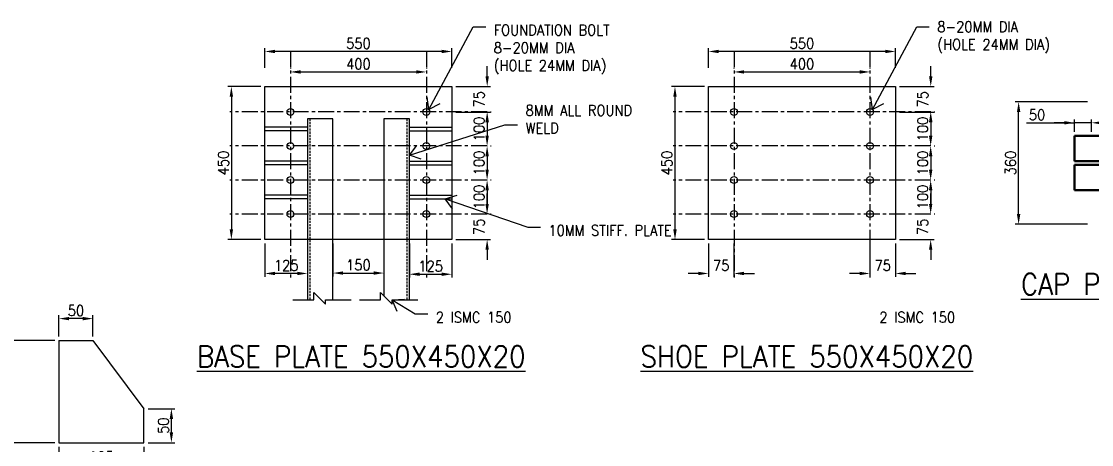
# Model space of a CAD drawing. Header units: millimetres. Extents: x 0 to 1124626, y -157535 to 82123.
# Drawn here: x 202714 to 215309, y 41223 to 46199 of the extents above; entities that cross this region are included whole.
import ezdxf

# ---------------------------------------------------------------- set-up
doc = ezdxf.new("R2010")
doc.units = ezdxf.units.MM
doc.header["$MEASUREMENT"] = 0
doc.linetypes.add('CENTER', pattern=[2, 1.25, -0.25, 0.25, -0.25])
doc.linetypes.add('HIDDEN', pattern=[0.375, 0.25, -0.125])
for name, color, linetype, lineweight in [('CN', 253, 'Continuous', 15), ('Dim', 6, 'Continuous', 13), ('PEDESTAL', 232, 'Continuous', 15), ('rSHEET', 2, 'Continuous', 30), ('Text', 7, 'Continuous', 15), ('TITLE TEXT', 50, 'Continuous', 18)]:
    doc.layers.add(name, color=color, linetype=linetype, lineweight=lineweight)
doc.styles.add('style1', font='romans.shx', dxfattribs={"width": 0.9, "height": 300})
doc.dimstyles.new('4.0 DIM-1', dxfattribs={"dimscale": 40, "dimtxt": 125, "dimasz": 3, "dimexe": 1, "dimexo": 1.2, "dimgap": 0.8, "dimtad": 1, "dimdec": 0, "dimlfac": 0.25, "dimzin": 1, "dimdsep": 46, "dimtxsty": 'style1', "dimcen": 2, "dimclrd": 8, "dimclre": 8, "dimclrt": 7, "dimadec": 0, "dimazin": 0, "dimtfac": 1, "dimtdec": 0, "dimtofl": 0, "dimtmove": 1, "dimatfit": 3, "dimfxl": 1, "dimtolj": 1, "dimtzin": 0, "dimlwd": 9, "dimlwe": 9, "dimarcsym": 1})
doc.dimstyles.new('8.0 DIM-1', dxfattribs={"dimscale": 40, "dimtxt": 125, "dimasz": 3, "dimexe": 1, "dimexo": 1.2, "dimgap": 0.8, "dimtad": 1, "dimdec": 0, "dimlfac": 0.125, "dimzin": 1, "dimdsep": 46, "dimtxsty": 'style1', "dimcen": 2, "dimclrd": 8, "dimclre": 8, "dimclrt": 7, "dimadec": 0, "dimazin": 0, "dimtfac": 1, "dimtdec": 0, "dimtofl": 0, "dimtmove": 1, "dimatfit": 3, "dimfxl": 1, "dimtolj": 1, "dimtzin": 0, "dimlwd": 9, "dimlwe": 9, "dimarcsym": 1})
doc.dimstyles.new('Copy of DIM-1', dxfattribs={"dimscale": 40, "dimtxt": 125, "dimasz": 3, "dimexe": 1, "dimexo": 1.2, "dimgap": 0.8, "dimtad": 1, "dimdec": 0, "dimzin": 1, "dimdsep": 46, "dimtxsty": 'style1', "dimcen": 2, "dimclrd": 8, "dimclre": 8, "dimclrt": 7, "dimadec": 0, "dimazin": 0, "dimtfac": 1, "dimtdec": 0, "dimtofl": 0, "dimtmove": 1, "dimatfit": 3, "dimfxl": 1, "dimtolj": 1, "dimtzin": 0, "dimlwd": 9, "dimlwe": 9, "dimarcsym": 1})

# ---------------------------------------------------------------- blocks, each defined once
blk = doc.blocks.new('*D208')
at = {"layer": 'DEFPOINTS', "color": 0, "ltscale": 20, "transparency": 16777216}
for p in [(205580, 45846), (205580, 45605), (207780, 45605)]:
    blk.add_point(p, dxfattribs=at)
at = {"layer": 'Dim', "color": 8, "lineweight": 9, "ltscale": 20, "transparency": 16777216}
for p, q in [((205580, 45653), (205580, 45886)), ((207660, 45846), (205700, 45846)), ((207780, 45653), (207780, 45886))]:
    blk.add_line(p, q, dxfattribs=at)
at = {"layer": 'Dim', "color": 8, "ltscale": 20, "transparency": 16777216}
for points in [[(205700, 45866), (205700, 45826), (205580, 45846)], [(207660, 45866), (207660, 45826), (207780, 45846)]]:
    blk.add_solid(points, dxfattribs=at)
at = {"layer": 'Dim', "color": 7, "ltscale": 20, "transparency": 16777216, "insert": (206680, 45940), "char_height": 125, "attachment_point": 5, "style": 'style1'}
blk.add_mtext('\\A1;550', dxfattribs=at)
blk = doc.blocks.new('*D209')
at = {"layer": 'DEFPOINTS', "color": 0, "ltscale": 20, "transparency": 16777216}
for p in [(205580, 45434), (205185, 43634), (205580, 43634)]:
    blk.add_point(p, dxfattribs=at)
at = {"layer": 'Dim', "color": 8, "lineweight": 9, "ltscale": 20, "transparency": 16777216}
for p, q in [((205532, 45434), (205145, 45434)), ((205185, 45314), (205185, 43754)), ((205532, 43634), (205145, 43634))]:
    blk.add_line(p, q, dxfattribs=at)
at = {"layer": 'Dim', "color": 8, "ltscale": 20, "transparency": 16777216}
for points in [[(205165, 45314), (205205, 45314), (205185, 45434)], [(205165, 43754), (205205, 43754), (205185, 43634)]]:
    blk.add_solid(points, dxfattribs=at)
at = {"layer": 'Dim', "color": 7, "ltscale": 20, "transparency": 16777216, "insert": (205091, 44534), "char_height": 125, "attachment_point": 5, "rotation": 90, "style": 'style1'}
blk.add_mtext('\\A1;450', dxfattribs=at)
blk = doc.blocks.new('*D210')
at = {"layer": 'DEFPOINTS', "color": 0, "ltscale": 20, "transparency": 16777216}
for p in [(208195, 45134), (208195, 44734), (208195, 44734)]:
    blk.add_point(p, dxfattribs=at)
at = {"layer": 'Dim', "color": 8, "lineweight": 9, "ltscale": 20, "transparency": 16777216}
for p, q in [((208243, 45134), (208235, 45134)), ((208195, 45014), (208195, 44854)), ((208243, 44734), (208235, 44734))]:
    blk.add_line(p, q, dxfattribs=at)
at = {"layer": 'Dim', "color": 8, "ltscale": 20, "transparency": 16777216}
for points in [[(208175, 45014), (208215, 45014), (208195, 45134)], [(208175, 44854), (208215, 44854), (208195, 44734)]]:
    blk.add_solid(points, dxfattribs=at)
at = {"layer": 'Dim', "color": 7, "ltscale": 20, "transparency": 16777216, "insert": (208100, 44934), "char_height": 125, "attachment_point": 5, "rotation": 90, "style": 'style1'}
blk.add_mtext('\\A1;100', dxfattribs=at)
blk = doc.blocks.new('*D211')
at = {"layer": 'DEFPOINTS', "color": 0, "ltscale": 20, "transparency": 16777216}
for p in [(208195, 44734), (208195, 44334), (208195, 44334)]:
    blk.add_point(p, dxfattribs=at)
at = {"layer": 'Dim', "color": 8, "lineweight": 9, "ltscale": 20, "transparency": 16777216}
for p, q in [((208243, 44734), (208235, 44734)), ((208195, 44614), (208195, 44454)), ((208243, 44334), (208235, 44334))]:
    blk.add_line(p, q, dxfattribs=at)
at = {"layer": 'Dim', "color": 8, "ltscale": 20, "transparency": 16777216}
for points in [[(208175, 44614), (208215, 44614), (208195, 44734)], [(208175, 44454), (208215, 44454), (208195, 44334)]]:
    blk.add_solid(points, dxfattribs=at)
at = {"layer": 'Dim', "color": 7, "ltscale": 20, "transparency": 16777216, "insert": (208100, 44534), "char_height": 125, "attachment_point": 5, "rotation": 90, "style": 'style1'}
blk.add_mtext('\\A1;100', dxfattribs=at)
blk = doc.blocks.new('*D212')
at = {"layer": 'DEFPOINTS', "color": 0, "ltscale": 20, "transparency": 16777216}
for p in [(208195, 44334), (208195, 43934), (208195, 43934)]:
    blk.add_point(p, dxfattribs=at)
at = {"layer": 'Dim', "color": 8, "lineweight": 9, "ltscale": 20, "transparency": 16777216}
for p, q in [((208243, 44334), (208235, 44334)), ((208195, 44214), (208195, 44054)), ((208243, 43934), (208235, 43934))]:
    blk.add_line(p, q, dxfattribs=at)
at = {"layer": 'Dim', "color": 8, "ltscale": 20, "transparency": 16777216}
for points in [[(208175, 44214), (208215, 44214), (208195, 44334)], [(208175, 44054), (208215, 44054), (208195, 43934)]]:
    blk.add_solid(points, dxfattribs=at)
at = {"layer": 'Dim', "color": 7, "ltscale": 20, "transparency": 16777216, "insert": (208100, 44134), "char_height": 125, "attachment_point": 5, "rotation": 90, "style": 'style1'}
blk.add_mtext('\\A1;100', dxfattribs=at)
blk = doc.blocks.new('*D213')
at = {"layer": 'DEFPOINTS', "color": 0, "ltscale": 20, "transparency": 16777216}
for p in [(208195, 43934), (207780, 43634), (208195, 43634)]:
    blk.add_point(p, dxfattribs=at)
at = {"layer": 'Dim', "color": 8, "lineweight": 9, "ltscale": 20, "transparency": 16777216}
for p, q in [((208195, 44054), (208195, 44174)), ((208243, 43934), (208235, 43934)), ((207828, 43634), (208235, 43634)), ((208195, 43514), (208195, 43394))]:
    blk.add_line(p, q, dxfattribs=at)
at = {"layer": 'Dim', "color": 8, "ltscale": 20, "transparency": 16777216}
for points in [[(208175, 44054), (208215, 44054), (208195, 43934)], [(208175, 43514), (208215, 43514), (208195, 43634)]]:
    blk.add_solid(points, dxfattribs=at)
at = {"layer": 'Dim', "color": 7, "ltscale": 20, "transparency": 16777216, "insert": (208100, 43784), "char_height": 125, "attachment_point": 5, "rotation": 90, "style": 'style1'}
blk.add_mtext('\\A1;75', dxfattribs=at)
blk = doc.blocks.new('*D214')
at = {"layer": 'DEFPOINTS', "color": 0, "ltscale": 20, "transparency": 16777216}
for p in [(207780, 45434), (208196, 45434), (207780, 45134)]:
    blk.add_point(p, dxfattribs=at)
at = {"layer": 'Dim', "color": 8, "lineweight": 9, "ltscale": 20, "transparency": 16777216}
for p, q in [((208196, 45554), (208196, 45674)), ((207828, 45434), (208236, 45434)), ((207828, 45134), (208236, 45134)), ((208196, 45014), (208196, 44894))]:
    blk.add_line(p, q, dxfattribs=at)
at = {"layer": 'Dim', "color": 8, "ltscale": 20, "transparency": 16777216}
for points in [[(208176, 45554), (208216, 45554), (208196, 45434)], [(208176, 45014), (208216, 45014), (208196, 45134)]]:
    blk.add_solid(points, dxfattribs=at)
at = {"layer": 'Dim', "color": 7, "ltscale": 20, "transparency": 16777216, "insert": (208101, 45284), "char_height": 125, "attachment_point": 5, "rotation": 90, "style": 'style1'}
blk.add_mtext('\\A1;75', dxfattribs=at)
blk = doc.blocks.new('*D215')
at = {"layer": 'DEFPOINTS', "color": 0, "ltscale": 20, "transparency": 16777216}
for p in [(205580, 43634), (206080, 43634), (205580, 43235)]:
    blk.add_point(p, dxfattribs=at)
at = {"layer": 'Dim', "color": 8, "lineweight": 9, "ltscale": 20, "transparency": 16777216}
for p, q in [((205580, 43586), (205580, 43195)), ((206080, 43586), (206080, 43195)), ((205960, 43235), (205700, 43235))]:
    blk.add_line(p, q, dxfattribs=at)
at = {"layer": 'Dim', "color": 8, "ltscale": 20, "transparency": 16777216}
for points in [[(205700, 43255), (205700, 43215), (205580, 43235)], [(205960, 43255), (205960, 43215), (206080, 43235)]]:
    blk.add_solid(points, dxfattribs=at)
at = {"layer": 'Dim', "color": 7, "ltscale": 20, "transparency": 16777216, "insert": (205830, 43330), "char_height": 125, "attachment_point": 5, "style": 'style1'}
blk.add_mtext('\\A1;125', dxfattribs=at)
blk = doc.blocks.new('*D216')
at = {"layer": 'DEFPOINTS', "color": 0, "ltscale": 20, "transparency": 16777216}
for p in [(206380, 43634), (206980, 43634), (206980, 43240)]:
    blk.add_point(p, dxfattribs=at)
at = {"layer": 'Dim', "color": 8, "lineweight": 9, "ltscale": 20, "transparency": 16777216}
for p, q in [((206380, 43586), (206380, 43200)), ((206980, 43586), (206980, 43200)), ((206500, 43240), (206860, 43240))]:
    blk.add_line(p, q, dxfattribs=at)
at = {"layer": 'Dim', "color": 8, "ltscale": 20, "transparency": 16777216}
for points in [[(206500, 43260), (206500, 43220), (206380, 43240)], [(206860, 43260), (206860, 43220), (206980, 43240)]]:
    blk.add_solid(points, dxfattribs=at)
at = {"layer": 'Dim', "color": 7, "ltscale": 20, "transparency": 16777216, "insert": (206680, 43335), "char_height": 125, "attachment_point": 5, "style": 'style1'}
blk.add_mtext('\\A1;150', dxfattribs=at)
blk = doc.blocks.new('*D217')
at = {"layer": 'DEFPOINTS', "color": 0, "ltscale": 20, "transparency": 16777216}
for p in [(207280, 43634), (207780, 43634), (207780, 43226)]:
    blk.add_point(p, dxfattribs=at)
at = {"layer": 'Dim', "color": 8, "lineweight": 9, "ltscale": 20, "transparency": 16777216}
for p, q in [((207280, 43586), (207280, 43186)), ((207780, 43586), (207780, 43186)), ((207400, 43226), (207660, 43226))]:
    blk.add_line(p, q, dxfattribs=at)
at = {"layer": 'Dim', "color": 8, "ltscale": 20, "transparency": 16777216}
for points in [[(207400, 43246), (207400, 43206), (207280, 43226)], [(207660, 43246), (207660, 43206), (207780, 43226)]]:
    blk.add_solid(points, dxfattribs=at)
at = {"layer": 'Dim', "color": 7, "ltscale": 20, "transparency": 16777216, "insert": (207530, 43320), "char_height": 125, "attachment_point": 5, "style": 'style1'}
blk.add_mtext('\\A1;125', dxfattribs=at)
blk = doc.blocks.new('*D218')
at = {"layer": 'DEFPOINTS', "color": 0, "ltscale": 20, "transparency": 16777216}
for p in [(205880, 45605), (207480, 45605), (207480, 45605)]:
    blk.add_point(p, dxfattribs=at)
at = {"layer": 'Dim', "color": 8, "lineweight": 9, "ltscale": 20, "transparency": 16777216}
for p, q in [((205880, 45653), (205880, 45645)), ((206000, 45605), (207360, 45605)), ((207480, 45653), (207480, 45645))]:
    blk.add_line(p, q, dxfattribs=at)
at = {"layer": 'Dim', "color": 8, "ltscale": 20, "transparency": 16777216}
for points in [[(206000, 45625), (206000, 45585), (205880, 45605)], [(207360, 45625), (207360, 45585), (207480, 45605)]]:
    blk.add_solid(points, dxfattribs=at)
at = {"layer": 'Dim', "color": 7, "ltscale": 20, "transparency": 16777216, "insert": (206680, 45699), "char_height": 125, "attachment_point": 5, "style": 'style1'}
blk.add_mtext('\\A1;400', dxfattribs=at)
blk = doc.blocks.new('*D219')
at = {"layer": 'DEFPOINTS', "color": 0, "ltscale": 20, "transparency": 16777216}
for p in [(202544, 42445), (203156, 42445), (203156, 41245)]:
    blk.add_point(p, dxfattribs=at)
at = {"layer": 'Dim', "color": 8, "lineweight": 9, "ltscale": 20, "transparency": 16777216}
for p, q in [((203108, 42445), (202504, 42445)), ((202544, 41365), (202544, 42325)), ((203108, 41245), (202504, 41245))]:
    blk.add_line(p, q, dxfattribs=at)
at = {"layer": 'Dim', "color": 8, "ltscale": 20, "transparency": 16777216}
for points in [[(202524, 42325), (202564, 42325), (202544, 42445)], [(202524, 41365), (202564, 41365), (202544, 41245)]]:
    blk.add_solid(points, dxfattribs=at)
at = {"layer": 'Dim', "color": 7, "ltscale": 20, "transparency": 16777216, "insert": (202449, 41845), "char_height": 125, "attachment_point": 5, "rotation": 90, "style": 'style1'}
blk.add_mtext('\\A1;150', dxfattribs=at)
blk = doc.blocks.new('*D220')
at = {"layer": 'DEFPOINTS', "color": 0, "ltscale": 20, "transparency": 16777216}
for p in [(203156, 42704), (203156, 42445), (203556, 42445)]:
    blk.add_point(p, dxfattribs=at)
at = {"layer": 'Dim', "color": 8, "lineweight": 9, "ltscale": 20, "transparency": 16777216}
for p, q in [((203156, 42493), (203156, 42744)), ((203436, 42704), (203276, 42704)), ((203556, 42493), (203556, 42744))]:
    blk.add_line(p, q, dxfattribs=at)
at = {"layer": 'Dim', "color": 8, "ltscale": 20, "transparency": 16777216}
for points in [[(203276, 42724), (203276, 42684), (203156, 42704)], [(203436, 42724), (203436, 42684), (203556, 42704)]]:
    blk.add_solid(points, dxfattribs=at)
at = {"layer": 'Dim', "color": 7, "ltscale": 20, "transparency": 16777216, "insert": (203356, 42798), "char_height": 125, "attachment_point": 5, "style": 'style1'}
blk.add_mtext('\\A1;50', dxfattribs=at)
blk = doc.blocks.new('*D221')
at = {"layer": 'DEFPOINTS', "color": 0, "ltscale": 20, "transparency": 16777216}
for p in [(203156, 41245), (204156, 41245), (204156, 40984)]:
    blk.add_point(p, dxfattribs=at)
at = {"layer": 'Dim', "color": 8, "lineweight": 9, "ltscale": 20, "transparency": 16777216}
for p, q in [((203156, 41197), (203156, 40944)), ((204156, 41197), (204156, 40944)), ((203276, 40984), (204036, 40984))]:
    blk.add_line(p, q, dxfattribs=at)
at = {"layer": 'Dim', "color": 8, "ltscale": 20, "transparency": 16777216}
for points in [[(203276, 41004), (203276, 40964), (203156, 40984)], [(204036, 41004), (204036, 40964), (204156, 40984)]]:
    blk.add_solid(points, dxfattribs=at)
at = {"layer": 'Dim', "color": 7, "ltscale": 20, "transparency": 16777216, "insert": (203656, 41078), "char_height": 125, "attachment_point": 5, "style": 'style1'}
blk.add_mtext('\\A1;125', dxfattribs=at)
blk = doc.blocks.new('*D222')
at = {"layer": 'DEFPOINTS', "color": 0, "ltscale": 20, "transparency": 16777216}
for p in [(204156, 41645), (204479, 41645), (204156, 41245)]:
    blk.add_point(p, dxfattribs=at)
at = {"layer": 'Dim', "color": 8, "lineweight": 9, "ltscale": 20, "transparency": 16777216}
for p, q in [((204204, 41645), (204519, 41645)), ((204479, 41365), (204479, 41525)), ((204204, 41245), (204519, 41245))]:
    blk.add_line(p, q, dxfattribs=at)
at = {"layer": 'Dim', "color": 8, "ltscale": 20, "transparency": 16777216}
for points in [[(204459, 41525), (204499, 41525), (204479, 41645)], [(204459, 41365), (204499, 41365), (204479, 41245)]]:
    blk.add_solid(points, dxfattribs=at)
at = {"layer": 'Dim', "color": 7, "ltscale": 20, "transparency": 16777216, "insert": (204385, 41445), "char_height": 125, "attachment_point": 5, "rotation": 90, "style": 'style1'}
blk.add_mtext('\\A1;50', dxfattribs=at)
blk = doc.blocks.new('*D249')
at = {"layer": 'DEFPOINTS', "color": 0, "ltscale": 20, "transparency": 16777216}
for p in [(210800, 45846), (210800, 45605), (213000, 45605)]:
    blk.add_point(p, dxfattribs=at)
at = {"layer": 'Dim', "color": 8, "lineweight": 9, "ltscale": 20, "transparency": 16777216}
for p, q in [((210800, 45653), (210800, 45886)), ((212880, 45846), (210920, 45846)), ((213000, 45653), (213000, 45886))]:
    blk.add_line(p, q, dxfattribs=at)
at = {"layer": 'Dim', "color": 8, "ltscale": 20, "transparency": 16777216}
for points in [[(210920, 45866), (210920, 45826), (210800, 45846)], [(212880, 45866), (212880, 45826), (213000, 45846)]]:
    blk.add_solid(points, dxfattribs=at)
at = {"layer": 'Dim', "color": 7, "ltscale": 20, "transparency": 16777216, "insert": (211900, 45940), "char_height": 125, "attachment_point": 5, "style": 'style1'}
blk.add_mtext('\\A1;550', dxfattribs=at)
blk = doc.blocks.new('*D251')
at = {"layer": 'DEFPOINTS', "color": 0, "ltscale": 20, "transparency": 16777216}
for p in [(210800, 45434), (210406, 43634), (210800, 43634)]:
    blk.add_point(p, dxfattribs=at)
at = {"layer": 'Dim', "color": 8, "lineweight": 9, "ltscale": 20, "transparency": 16777216}
for p, q in [((210752, 45434), (210366, 45434)), ((210406, 45314), (210406, 43754)), ((210752, 43634), (210366, 43634))]:
    blk.add_line(p, q, dxfattribs=at)
at = {"layer": 'Dim', "color": 8, "ltscale": 20, "transparency": 16777216}
for points in [[(210386, 45314), (210426, 45314), (210406, 45434)], [(210386, 43754), (210426, 43754), (210406, 43634)]]:
    blk.add_solid(points, dxfattribs=at)
at = {"layer": 'Dim', "color": 7, "ltscale": 20, "transparency": 16777216, "insert": (210311, 44534), "char_height": 125, "attachment_point": 5, "rotation": 90, "style": 'style1'}
blk.add_mtext('\\A1;450', dxfattribs=at)
blk = doc.blocks.new('*D252')
at = {"layer": 'DEFPOINTS', "color": 0, "ltscale": 20, "transparency": 16777216}
for p in [(213415, 45134), (213415, 44734), (213415, 44734)]:
    blk.add_point(p, dxfattribs=at)
at = {"layer": 'Dim', "color": 8, "lineweight": 9, "ltscale": 20, "transparency": 16777216}
for p, q in [((213463, 45134), (213455, 45134)), ((213415, 45014), (213415, 44854)), ((213463, 44734), (213455, 44734))]:
    blk.add_line(p, q, dxfattribs=at)
at = {"layer": 'Dim', "color": 8, "ltscale": 20, "transparency": 16777216}
for points in [[(213395, 45014), (213435, 45014), (213415, 45134)], [(213395, 44854), (213435, 44854), (213415, 44734)]]:
    blk.add_solid(points, dxfattribs=at)
at = {"layer": 'Dim', "color": 7, "ltscale": 20, "transparency": 16777216, "insert": (213321, 44934), "char_height": 125, "attachment_point": 5, "rotation": 90, "style": 'style1'}
blk.add_mtext('\\A1;100', dxfattribs=at)
blk = doc.blocks.new('*D253')
at = {"layer": 'DEFPOINTS', "color": 0, "ltscale": 20, "transparency": 16777216}
for p in [(213415, 44734), (213415, 44334), (213415, 44334)]:
    blk.add_point(p, dxfattribs=at)
at = {"layer": 'Dim', "color": 8, "lineweight": 9, "ltscale": 20, "transparency": 16777216}
for p, q in [((213463, 44734), (213455, 44734)), ((213415, 44614), (213415, 44454)), ((213463, 44334), (213455, 44334))]:
    blk.add_line(p, q, dxfattribs=at)
at = {"layer": 'Dim', "color": 8, "ltscale": 20, "transparency": 16777216}
for points in [[(213395, 44614), (213435, 44614), (213415, 44734)], [(213395, 44454), (213435, 44454), (213415, 44334)]]:
    blk.add_solid(points, dxfattribs=at)
at = {"layer": 'Dim', "color": 7, "ltscale": 20, "transparency": 16777216, "insert": (213321, 44534), "char_height": 125, "attachment_point": 5, "rotation": 90, "style": 'style1'}
blk.add_mtext('\\A1;100', dxfattribs=at)
blk = doc.blocks.new('*D254')
at = {"layer": 'DEFPOINTS', "color": 0, "ltscale": 20, "transparency": 16777216}
for p in [(213415, 44334), (213415, 43934), (213415, 43934)]:
    blk.add_point(p, dxfattribs=at)
at = {"layer": 'Dim', "color": 8, "lineweight": 9, "ltscale": 20, "transparency": 16777216}
for p, q in [((213463, 44334), (213455, 44334)), ((213415, 44214), (213415, 44054)), ((213463, 43934), (213455, 43934))]:
    blk.add_line(p, q, dxfattribs=at)
at = {"layer": 'Dim', "color": 8, "ltscale": 20, "transparency": 16777216}
for points in [[(213395, 44214), (213435, 44214), (213415, 44334)], [(213395, 44054), (213435, 44054), (213415, 43934)]]:
    blk.add_solid(points, dxfattribs=at)
at = {"layer": 'Dim', "color": 7, "ltscale": 20, "transparency": 16777216, "insert": (213321, 44134), "char_height": 125, "attachment_point": 5, "rotation": 90, "style": 'style1'}
blk.add_mtext('\\A1;100', dxfattribs=at)
blk = doc.blocks.new('*D255')
at = {"layer": 'DEFPOINTS', "color": 0, "ltscale": 20, "transparency": 16777216}
for p in [(213415, 43934), (213000, 43634), (213415, 43634)]:
    blk.add_point(p, dxfattribs=at)
at = {"layer": 'Dim', "color": 8, "lineweight": 9, "ltscale": 20, "transparency": 16777216}
for p, q in [((213415, 44054), (213415, 44174)), ((213463, 43934), (213455, 43934)), ((213048, 43634), (213455, 43634)), ((213415, 43514), (213415, 43394))]:
    blk.add_line(p, q, dxfattribs=at)
at = {"layer": 'Dim', "color": 8, "ltscale": 20, "transparency": 16777216}
for points in [[(213395, 44054), (213435, 44054), (213415, 43934)], [(213395, 43514), (213435, 43514), (213415, 43634)]]:
    blk.add_solid(points, dxfattribs=at)
at = {"layer": 'Dim', "color": 7, "ltscale": 20, "transparency": 16777216, "insert": (213321, 43784), "char_height": 125, "attachment_point": 5, "rotation": 90, "style": 'style1'}
blk.add_mtext('\\A1;75', dxfattribs=at)
blk = doc.blocks.new('*D256')
at = {"layer": 'DEFPOINTS', "color": 0, "ltscale": 20, "transparency": 16777216}
for p in [(213000, 45434), (213416, 45434), (213000, 45134)]:
    blk.add_point(p, dxfattribs=at)
at = {"layer": 'Dim', "color": 8, "lineweight": 9, "ltscale": 20, "transparency": 16777216}
for p, q in [((213416, 45554), (213416, 45674)), ((213048, 45434), (213456, 45434)), ((213048, 45134), (213456, 45134)), ((213416, 45014), (213416, 44894))]:
    blk.add_line(p, q, dxfattribs=at)
at = {"layer": 'Dim', "color": 8, "ltscale": 20, "transparency": 16777216}
for points in [[(213396, 45554), (213436, 45554), (213416, 45434)], [(213396, 45014), (213436, 45014), (213416, 45134)]]:
    blk.add_solid(points, dxfattribs=at)
at = {"layer": 'Dim', "color": 7, "ltscale": 20, "transparency": 16777216, "insert": (213322, 45284), "char_height": 125, "attachment_point": 5, "rotation": 90, "style": 'style1'}
blk.add_mtext('\\A1;75', dxfattribs=at)
blk = doc.blocks.new('*D257')
at = {"layer": 'DEFPOINTS', "color": 0, "ltscale": 20, "transparency": 16777216}
for p in [(210800, 43634), (211100, 43634), (210800, 43235)]:
    blk.add_point(p, dxfattribs=at)
at = {"layer": 'Dim', "color": 8, "lineweight": 9, "ltscale": 20, "transparency": 16777216}
for p, q in [((210800, 43586), (210800, 43195)), ((211100, 43586), (211100, 43195)), ((210680, 43235), (210560, 43235)), ((211220, 43235), (211340, 43235))]:
    blk.add_line(p, q, dxfattribs=at)
at = {"layer": 'Dim', "color": 8, "ltscale": 20, "transparency": 16777216}
for points in [[(210680, 43255), (210680, 43215), (210800, 43235)], [(211220, 43255), (211220, 43215), (211100, 43235)]]:
    blk.add_solid(points, dxfattribs=at)
at = {"layer": 'Dim', "color": 7, "ltscale": 20, "transparency": 16777216, "insert": (210950, 43330), "char_height": 125, "attachment_point": 5, "style": 'style1'}
blk.add_mtext('\\A1;75', dxfattribs=at)
blk = doc.blocks.new('*D250')
at = {"layer": 'DEFPOINTS', "color": 0, "ltscale": 20, "transparency": 16777216}
for p in [(211100, 45605), (212700, 45605), (212700, 45605)]:
    blk.add_point(p, dxfattribs=at)
at = {"layer": 'Dim', "color": 8, "lineweight": 9, "ltscale": 20, "transparency": 16777216}
for p, q in [((211100, 45653), (211100, 45645)), ((211220, 45605), (212580, 45605)), ((212700, 45653), (212700, 45645))]:
    blk.add_line(p, q, dxfattribs=at)
at = {"layer": 'Dim', "color": 8, "ltscale": 20, "transparency": 16777216}
for points in [[(211220, 45625), (211220, 45585), (211100, 45605)], [(212580, 45625), (212580, 45585), (212700, 45605)]]:
    blk.add_solid(points, dxfattribs=at)
at = {"layer": 'Dim', "color": 7, "ltscale": 20, "transparency": 16777216, "insert": (211900, 45699), "char_height": 125, "attachment_point": 5, "style": 'style1'}
blk.add_mtext('\\A1;400', dxfattribs=at)
blk = doc.blocks.new('*D258')
at = {"layer": 'DEFPOINTS', "color": 0, "ltscale": 20, "transparency": 16777216}
for p in [(212700, 43634), (213000, 43634), (213000, 43235)]:
    blk.add_point(p, dxfattribs=at)
at = {"layer": 'Dim', "color": 8, "lineweight": 9, "ltscale": 20, "transparency": 16777216}
for p, q in [((212700, 43586), (212700, 43195)), ((213000, 43586), (213000, 43195)), ((212580, 43235), (212460, 43235)), ((213120, 43235), (213240, 43235))]:
    blk.add_line(p, q, dxfattribs=at)
at = {"layer": 'Dim', "color": 8, "ltscale": 20, "transparency": 16777216}
for points in [[(212580, 43255), (212580, 43215), (212700, 43235)], [(213120, 43255), (213120, 43215), (213000, 43235)]]:
    blk.add_solid(points, dxfattribs=at)
at = {"layer": 'Dim', "color": 7, "ltscale": 20, "transparency": 16777216, "insert": (212850, 43330), "char_height": 125, "attachment_point": 5, "style": 'style1'}
blk.add_mtext('\\A1;75', dxfattribs=at)
blk = doc.blocks.new('*D262')
at = {"layer": 'DEFPOINTS', "color": 0, "ltscale": 20, "transparency": 16777216}
for p in [(214450, 45254), (215309, 45254), (215309, 43814)]:
    blk.add_point(p, dxfattribs=at)
at = {"layer": 'Dim', "color": 8, "lineweight": 9, "ltscale": 20, "transparency": 16777216}
for p, q in [((215261, 45254), (214410, 45254)), ((214450, 43934), (214450, 45134)), ((215261, 43814), (214410, 43814))]:
    blk.add_line(p, q, dxfattribs=at)
at = {"layer": 'Dim', "color": 8, "ltscale": 20, "transparency": 16777216}
for points in [[(214430, 45134), (214470, 45134), (214450, 45254)], [(214430, 43934), (214470, 43934), (214450, 43814)]]:
    blk.add_solid(points, dxfattribs=at)
at = {"layer": 'Dim', "color": 7, "ltscale": 20, "transparency": 16777216, "insert": (214356, 44534), "char_height": 125, "attachment_point": 5, "rotation": 90, "style": 'style1'}
blk.add_mtext('\\A1;360', dxfattribs=at)
blk = doc.blocks.new('*D263')
at = {"layer": 'DEFPOINTS', "color": 0, "ltscale": 20, "transparency": 16777216}
for p in [(215109, 45007), (215109, 44854), (215309, 44854)]:
    blk.add_point(p, dxfattribs=at)
at = {"layer": 'Dim', "color": 8, "lineweight": 9, "ltscale": 20, "transparency": 16777216}
for p, q in [((214544, 45007), (215109, 45007)), ((214989, 45007), (214869, 45007)), ((215109, 44902), (215109, 45047)), ((215309, 45007), (215109, 45007)), ((215309, 44902), (215309, 45047)), ((215429, 45007), (215549, 45007))]:
    blk.add_line(p, q, dxfattribs=at)
at = {"layer": 'Dim', "color": 8, "ltscale": 20, "transparency": 16777216}
for points in [[(214989, 45027), (214989, 44987), (215109, 45007)], [(215429, 45027), (215429, 44987), (215309, 45007)]]:
    blk.add_solid(points, dxfattribs=at)
at = {"layer": 'Dim', "color": 7, "ltscale": 20, "transparency": 16777216, "insert": (214667, 45101), "char_height": 125, "attachment_point": 5, "style": 'style1'}
blk.add_mtext('\\A1;50', dxfattribs=at)

msp = doc.modelspace()

# ---------------------------------------------------------------- linework, layer by layer
at = {"layer": 'CN', "color": 252, "linetype": 'CENTER', "ltscale": 150, "true_color": 0x939598}
for p, q in [((205879.8755, 45848.8779), (205879.8755, 43149.5952)), ((207479.8755, 45848.8779), (207479.8755, 43149.5952)), ((211100.4533, 45848.8779), (211100.4533, 43149.5952)), ((212700.4533, 45848.8779), (212700.4533, 43149.5952)), ((208194.5567, 45134.1967), (205165.1944, 45134.1967)), ((213415.1345, 45134.1967), (210385.7721, 45134.1967)), ((208194.5567, 44734.1967), (205165.1944, 44734.1967)), ((213415.1345, 44734.1967), (210385.7721, 44734.1967)), ((208194.5567, 44334.1967), (205165.1944, 44334.1967)), ((213415.1345, 44334.1967), (210385.7721, 44334.1967)), ((208194.5567, 43934.1967), (205165.1944, 43934.1967)), ((213415.1345, 43934.1967), (210385.7721, 43934.1967))]:
    msp.add_line(p, q, dxfattribs=at)
at = {"layer": 'Dim', "ltscale": 20}
for points in [[(205579.8755, 45434.1967), (207779.8755, 45434.1967), (207779.8755, 43634.1967), (205579.8755, 43634.1967)], [(210800.4533, 45434.1967), (213000.4533, 45434.1967), (213000.4533, 43634.1967), (210800.4533, 43634.1967)]]:
    msp.add_lwpolyline(points, close=True, dxfattribs=at)
for centre in [(205879.8755, 45134.1967), (207479.8755, 45134.1967), (211100.4533, 45134.1967), (212700.4533, 45134.1967), (205879.8755, 44734.1967), (207479.8755, 44734.1967), (211100.4533, 44734.1967), (212700.4533, 44734.1967), (205879.8755, 44334.1967), (207479.8755, 44334.1967), (211100.4533, 44334.1967), (212700.4533, 44334.1967), (205879.8755, 43934.1967), (207479.8755, 43934.1967), (211100.4533, 43934.1967), (212700.4533, 43934.1967)]:
    msp.add_circle(centre, 40, dxfattribs=at)
at = {"layer": 'PEDESTAL', "linetype": 'HIDDEN', "ltscale": 100}
for p, q in [((206108.7345, 45054.1967), (206108.7345, 42923.5738)), ((207251.0165, 45054.1967), (207251.0165, 42923.5738))]:
    msp.add_line(p, q, dxfattribs=at)
at = {"layer": 'PEDESTAL', "ltscale": 20}
for p, q in [((206079.8755, 44954.1967), (205579.8755, 44954.1967)), ((206079.8755, 44914.1967), (205579.8755, 44914.1967)), ((207279.8755, 44954.1967), (207779.8755, 44954.1967)), ((207279.8755, 44914.1967), (207779.8755, 44914.1967)), ((206079.8755, 44554.1967), (205579.8755, 44554.1967)), ((206079.8755, 44514.1967), (205579.8755, 44514.1967)), ((207279.8755, 44554.1967), (207779.8755, 44554.1967)), ((207279.8755, 44514.1967), (207779.8755, 44514.1967)), ((206079.8755, 44154.1967), (205579.8755, 44154.1967)), ((206079.8755, 44114.1967), (205579.8755, 44114.1967)), ((207279.8755, 44154.1967), (207779.8755, 44154.1967)), ((207279.8755, 44114.1967), (207779.8755, 44114.1967)), ((206153.5936, 42923.5738), (206153.5936, 43011.1491)), ((206153.5936, 43011.1491), (206292.097, 42872.6456)), ((206938.4986, 42923.5738), (206938.4986, 43011.1491)), ((206938.4986, 43011.1491), (207077.0021, 42872.6456)), ((205909.2008, 42923.5738), (206153.5936, 42923.5738)), ((206292.097, 42872.6456), (206292.097, 42923.5738)), ((206292.097, 42923.5738), (206593.9028, 42923.5738)), ((206694.1058, 42923.5738), (206938.4986, 42923.5738)), ((207077.0021, 42872.6456), (207077.0021, 42923.5738)), ((207077.0021, 42923.5738), (207378.8079, 42923.5738)), ((203155.8487, 42444.8996), (203155.8487, 41244.8996)), ((203155.8487, 42444.8996), (203555.8487, 42444.8996)), ((203555.8487, 42444.8996), (204155.8487, 41644.8996)), ((204155.8487, 41244.8996), (204155.8487, 41644.8996)), ((203155.8487, 41244.8996), (204155.8487, 41244.8996))]:
    msp.add_line(p, q, dxfattribs=at)
for points in [[(206379.8755, 42923.5738), (206379.8755, 45054.1967), (206079.8755, 45054.1967), (206079.8755, 42923.5738)], [(207279.8755, 42923.5738), (207279.8755, 45054.1967), (206979.8755, 45054.1967), (206979.8755, 42969.7722)]]:
    msp.add_lwpolyline(points, dxfattribs=at)
at = {"layer": 'rSHEET'}
for p, q in [((215109.4264, 44854.1967), (218086.338, 44854.1967)), ((215109.4264, 44854.1967), (215109.4264, 44554.1967)), ((215109.4264, 44554.1967), (218035.0731, 44554.1967)), ((215109.4264, 44514.1967), (218075.0731, 44514.1967)), ((215109.4264, 44514.1967), (215109.4264, 44214.1967)), ((215109.4264, 44214.1967), (217984.2102, 44214.1967))]:
    msp.add_line(p, q, dxfattribs=at)

# ---------------------------------------------------------------- texts
at = {"layer": 'Text', "ltscale": 20, "char_height": 125, "width": 1577.336222, "attachment_point": 7, "style": 'style1'}
for s, insert in [('FOUNDATION BOLT', (208272.3673, 46035.2498)), ('8-20MM DIA \\P(HOLE 24MM DIA)', (213492.9451, 45824.2917)), ('8-20MM DIA \\P(HOLE 24MM DIA)', (208272.3673, 45577.2146)), ('8MM ALL ROUND WELD', (208647.6388, 44882.4045)), ('10MM STIFF. PLATE', (208916.195, 43679.579)), ('2 ISMC 150', (207590.5754, 42657.2054)), ('2 ISMC 150', (212811.1532, 42657.2054))]:
    msp.add_mtext(s, dxfattribs=dict(at, insert=insert))
at = {"layer": 'TITLE TEXT', "ltscale": 20, "char_height": 250, "width": 8570.669872, "attachment_point": 1, "style": 'style1'}
for s, insert in [('{\\LCAP PLATE 500X360X20}', (214477.63, 43233.0243)), ('{\\LBASE PLATE 550X450X20}', (204779.609, 42384.1643)), ('{\\LSHOE PLATE 550X450X20}', (210000.1867, 42384.1643))]:
    msp.add_mtext(s, dxfattribs=dict(at, insert=insert))

# ---------------------------------------------------------------- dimensions: what is measured, and where the dimension line sits
at = {"layer": 'Dim', "ltscale": 20}
for base, p1, p2, dimstyle, picture, middle in [((205579.8755, 45845.9723), (207779.8755, 45604.6117), (205579.8755, 45604.6117), '4.0 DIM-1', '*D208', (206679.8755, 45940.4723)), ((210800.4533, 45845.9723), (213000.4533, 45604.6117), (210800.4533, 45604.6117), '4.0 DIM-1', '*D249', (211900.4533, 45940.4723)), ((207479.8755, 45604.6117), (205879.8755, 45604.6117), (207479.8755, 45604.6117), '4.0 DIM-1', '*D218', (206679.8755, 45699.1117)), ((212700.4533, 45604.6117), (211100.4533, 45604.6117), (212700.4533, 45604.6117), '4.0 DIM-1', '*D250', (211900.4533, 45699.1117)), ((205579.8755, 43235.3552), (206079.8755, 43634.1967), (205579.8755, 43634.1967), '4.0 DIM-1', '*D215', (205829.8755, 43329.8552)), ((206979.8755, 43240.0663), (206379.8755, 43634.1967), (206979.8755, 43634.1967), '4.0 DIM-1', '*D216', (206679.8755, 43334.5663)), ((207779.8755, 43225.933), (207279.8755, 43634.1967), (207779.8755, 43634.1967), '4.0 DIM-1', '*D217', (207529.8755, 43320.433)), ((210800.4533, 43235.3552), (211100.4533, 43634.1967), (210800.4533, 43634.1967), '4.0 DIM-1', '*D257', (210950.4533, 43329.8552)), ((203155.8487, 42703.6539), (203555.8487, 42444.8996), (203155.8487, 42444.8996), '8.0 DIM-1', '*D220', (203355.8487, 42798.1539)), ((204155.8487, 40983.8115), (203155.8487, 41244.8996), (204155.8487, 41244.8996), '8.0 DIM-1', '*D221', (203655.8487, 41078.3115))]:
    dim = msp.add_linear_dim(base=base, p1=p1, p2=p2, dimstyle=dimstyle, dxfattribs=at)
    dim.commit()
    dim.dimension.update_dxf_attribs({"geometry": picture, "text_midpoint": middle})
for base, p1, p2, angle, dimstyle, picture, middle in [((208195.9088, 45434.1967), (207779.8755, 45134.1967), (207779.8755, 45434.1967), 90, '4.0 DIM-1', '*D214', (208101.4088, 45284.1967)), ((213416.4866, 45434.1967), (213000.4533, 45134.1967), (213000.4533, 45434.1967), 90, '4.0 DIM-1', '*D256', (213321.9866, 45284.1967)), ((205185.0955, 43634.1967), (205579.8755, 45434.1967), (205579.8755, 43634.1967), 90, '4.0 DIM-1', '*D209', (205090.5955, 44534.1967)), ((210405.6733, 43634.1967), (210800.4533, 45434.1967), (210800.4533, 43634.1967), 90, '4.0 DIM-1', '*D251', (210311.1733, 44534.1967)), ((214450.3704, 45254.1967), (215309.4264, 43814.1967), (215309.4264, 45254.1967), 90, '4.0 DIM-1', '*D262', (214355.8704, 44534.1967)), ((208194.5567, 44734.1967), (208194.5567, 45134.1967), (208194.5567, 44734.1967), 90, '4.0 DIM-1', '*D210', (208100.0567, 44934.1967)), ((213415.1345, 44734.1967), (213415.1345, 45134.1967), (213415.1345, 44734.1967), 90, '4.0 DIM-1', '*D252', (213320.6345, 44934.1967)), ((208194.5567, 44334.1967), (208194.5567, 44734.1967), (208194.5567, 44334.1967), 90, '4.0 DIM-1', '*D211', (208100.0567, 44534.1967)), ((213415.1345, 44334.1967), (213415.1345, 44734.1967), (213415.1345, 44334.1967), 90, '4.0 DIM-1', '*D253', (213320.6345, 44534.1967)), ((208194.5567, 43934.1967), (208194.5567, 44334.1967), (208194.5567, 43934.1967), 90, '4.0 DIM-1', '*D212', (208100.0567, 44134.1967)), ((213415.1345, 43934.1967), (213415.1345, 44334.1967), (213415.1345, 43934.1967), 90, '4.0 DIM-1', '*D254', (213320.6345, 44134.1967)), ((208194.5567, 43634.1967), (208194.5567, 43934.1967), (207779.8755, 43634.1967), 90, '4.0 DIM-1', '*D213', (208100.0567, 43784.1967)), ((213415.1345, 43634.1967), (213415.1345, 43934.1967), (213000.4533, 43634.1967), 90, '4.0 DIM-1', '*D255', (213320.6345, 43784.1967)), ((213000.4533, 43235.3552), (212700.4533, 43634.1967), (213000.4533, 43634.1967), 180, '4.0 DIM-1', '*D258', (212850.4533, 43329.8552)), ((202543.5709, 42444.8996), (203155.8487, 41244.8996), (203155.8487, 42444.8996), 90, '8.0 DIM-1', '*D219', (202449.0709, 41844.8996)), ((204479.2121, 41644.8996), (204155.8487, 41244.8996), (204155.8487, 41644.8996), 90, '8.0 DIM-1', '*D222', (204384.7121, 41444.8996))]:
    dim = msp.add_linear_dim(base=base, p1=p1, p2=p2, angle=angle, dimstyle=dimstyle, dxfattribs=at)
    dim.commit()
    dim.dimension.update_dxf_attribs({"geometry": picture, "text_midpoint": middle})
dim = msp.add_linear_dim(base=(215109.4264, 45006.8211), p1=(215309.4264, 44854.1967), p2=(215109.4264, 44854.1967), dimstyle='4.0 DIM-1', dxfattribs=at)
dim.commit()
dim.dimension.update_dxf_attribs({"geometry": '*D263', "text_midpoint": (214666.9282, 44995.5587), "dimtype": 160})

# ---------------------------------------------------------------- leaders
for points in [[(207508.1598, 45162.481), (208029.8974, 46137.1324), (208178.0378, 46137.1324)], [(212728.7376, 45162.481), (213250.4751, 46137.1324), (213398.6155, 46137.1324)], [(207279.8755, 44624.5892), (208405.1688, 44984.287), (208553.3092, 44984.287)], [(207699.9265, 44114.1967), (208673.7251, 43781.4615), (208821.8654, 43781.4615)], [(207077.0021, 42923.5738), (207348.1055, 42759.088), (207496.2458, 42759.088)]]:
    msp.add_leader(points, dimstyle='Copy of DIM-1', override={"dimtxt": 125, "dimasz": 3, "dimgap": 0.8, "dimtad": 0, "dimldrblk": 'Open90'}, dxfattribs=at)

doc.saveas('drawing.dxf')
